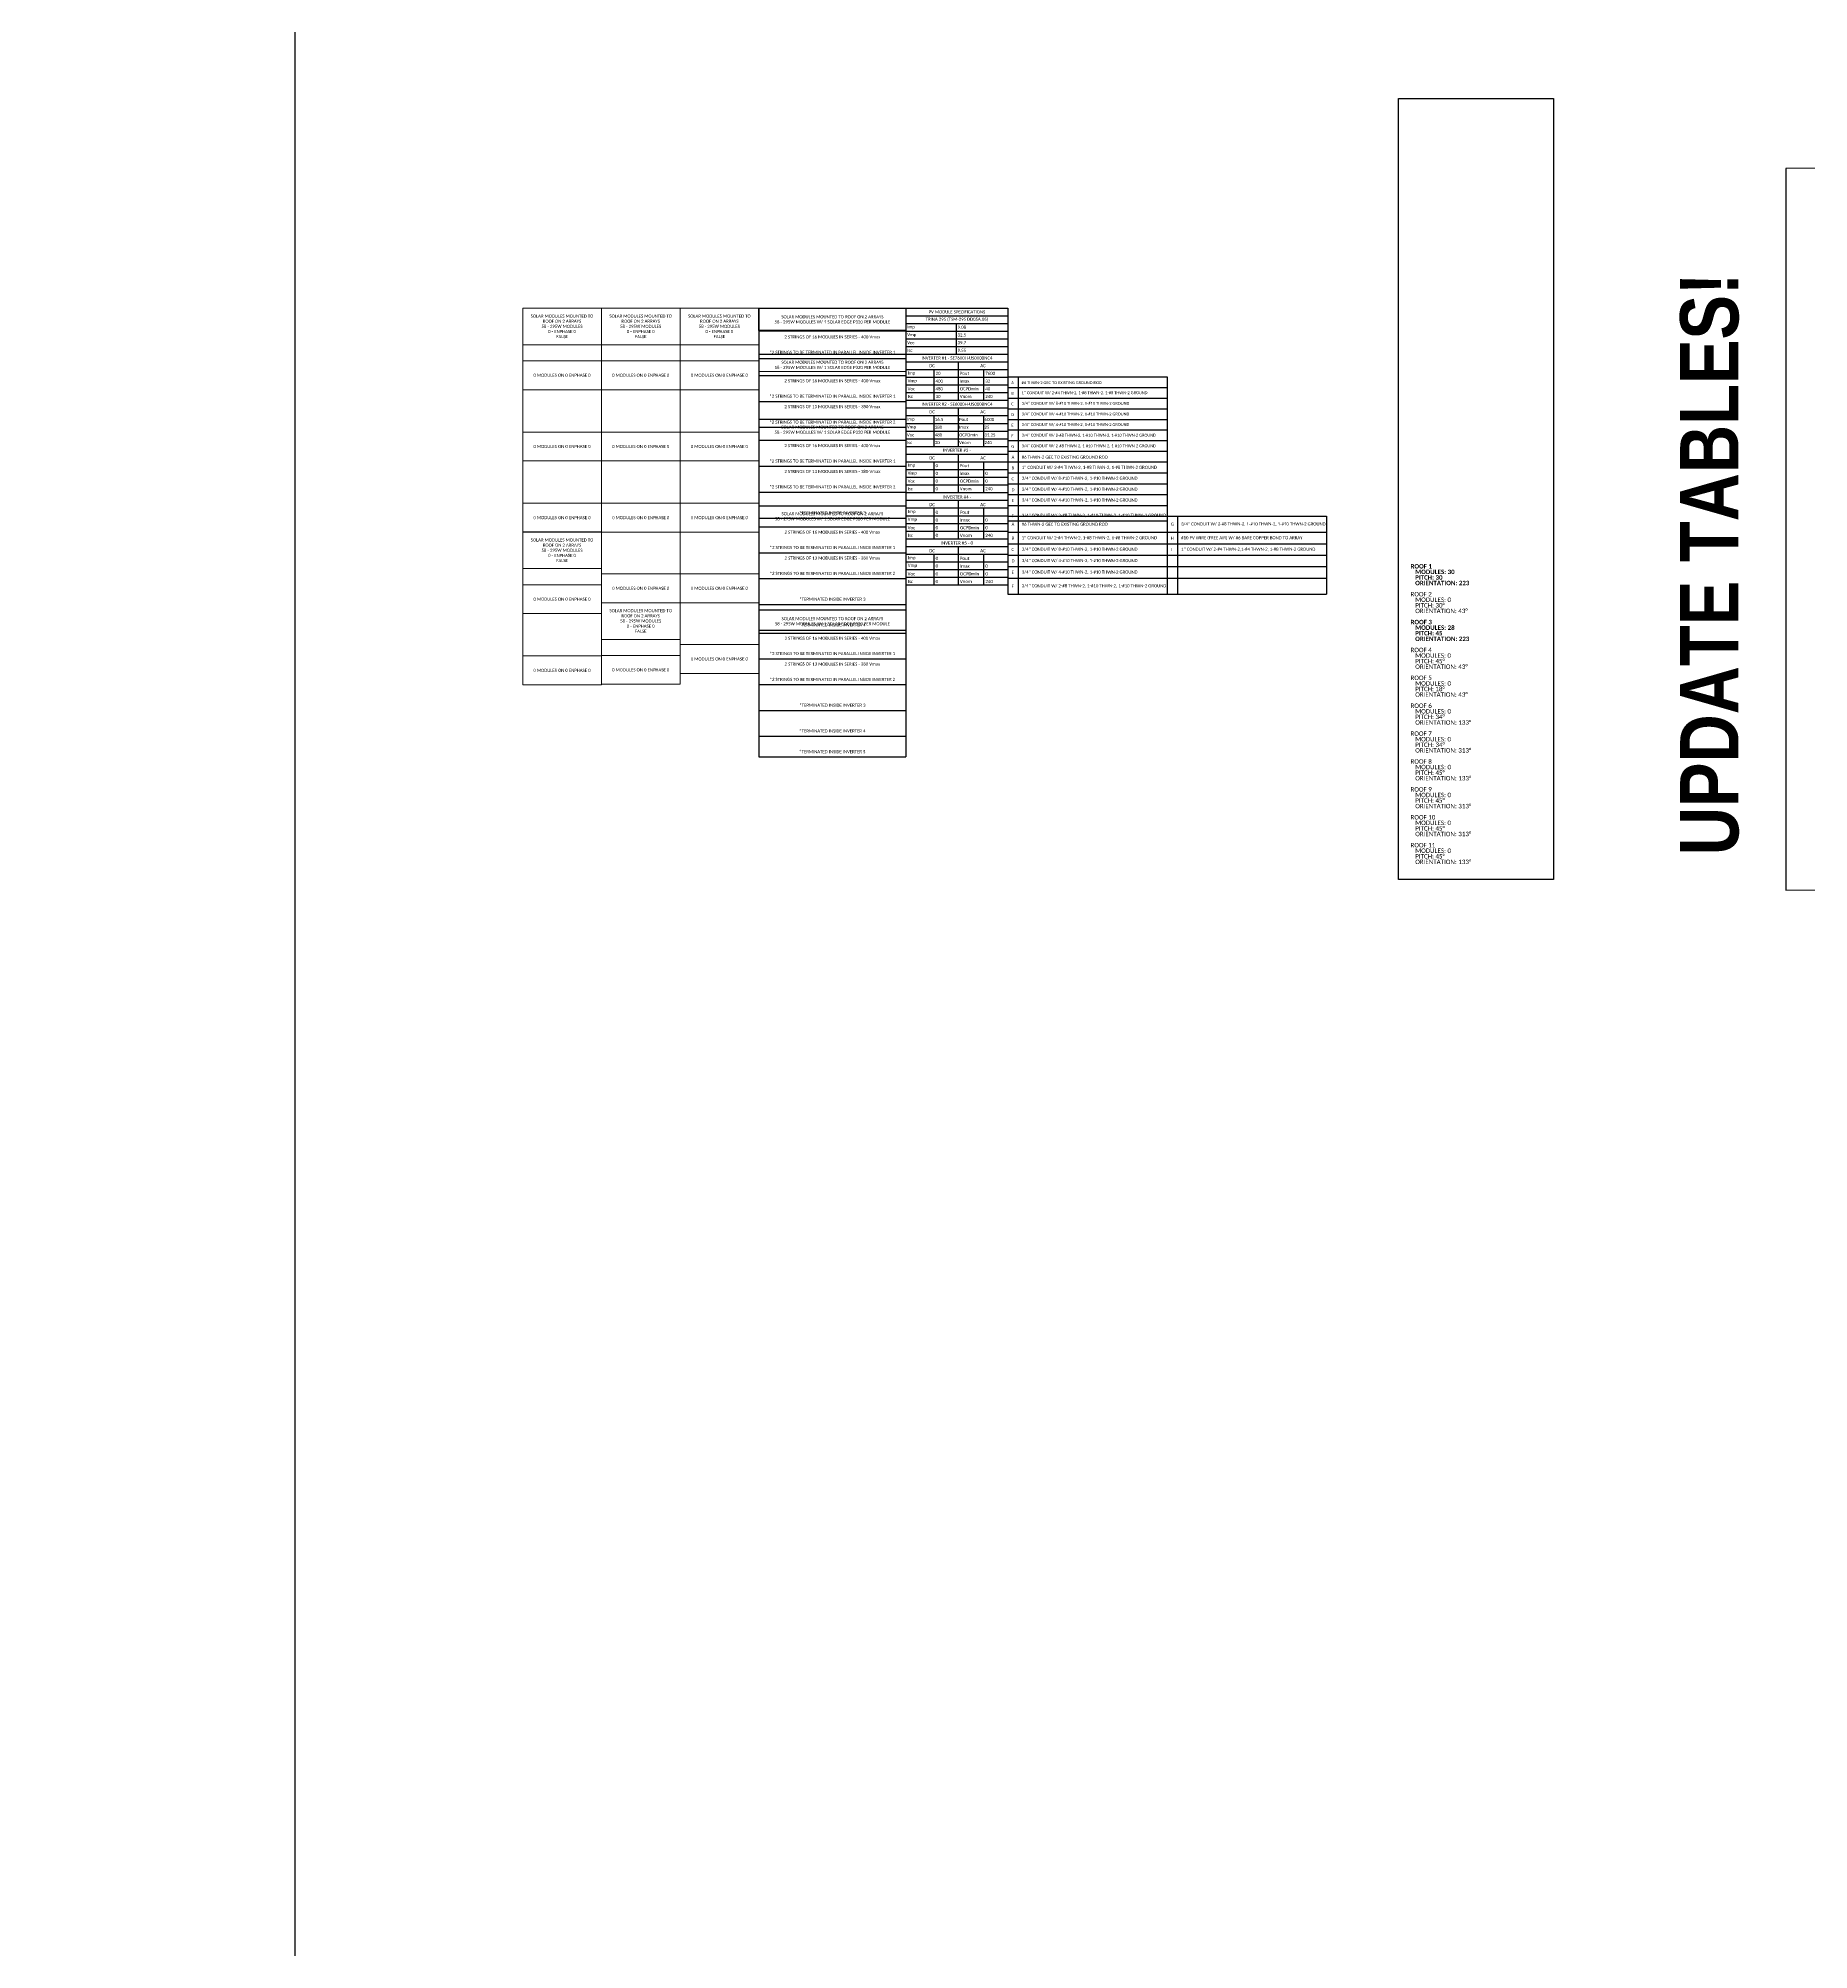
# Model space of a CAD drawing. Header units: feet. Extents: x -13431 to 10247, y 10829 to 29871.
# Drawn here: x 1941 to 3925, y 15590 to 17733 of the extents above; entities that cross this region are included whole.
import ezdxf

# ---------------------------------------------------------------- set-up
doc = ezdxf.new("R2010")
doc.units = ezdxf.units.FT
doc.header["$MEASUREMENT"] = 0
doc.layers.add('LOCKED (NO PRINT)', color=7, linetype='Continuous', plot=False)
doc.layers.add('Z - TITLEBLOCK TXT', color=7, linetype='Continuous')
doc.styles.add('ONE LINE TXT', font='techb___.ttf')
doc.styles.get("Standard").update_dxf_attribs({"font": 'CALIBRI.TTF'})

# ---------------------------------------------------------------- blocks, each defined once
blk = doc.blocks.new('*T76')
at = {"layer": 'Z - TITLEBLOCK TXT', "color": 0, "lineweight": -2, "transparency": 16777216}
for p, q in [((0, 0), (114.2, 0)), ((0, 0), (0, -51.7)), ((114.2, 0), (114.2, -51.7)), ((0, -8.6), (114.2, -8.6)), ((0, -17.2), (114.2, -17.2)), ((31.2, -17.2), (31.2, -51.7)), ((58.4, -8.6), (58.4, -51.7)), ((87, -17.2), (87, -51.7)), ((0, -25.9), (114.2, -25.9)), ((0, -34.5), (114.2, -34.5)), ((0, -43.1), (114.2, -43.1)), ((0, -51.7), (114.2, -51.7))]:
    blk.add_line(p, q, dxfattribs=at)
at = {"layer": 'Z - TITLEBLOCK TXT', "color": 0, "linetype": 'Continuous', "transparency": 16777216, "char_height": 3.454}
for s, insert, width, attachment_point in [('{\\fCalibri|b0|i0|c0;Imp', (1.9, -21.5), 27.368, 4), ('{\\fCalibri|b0|i0|c0;INVERTER #1 - SE7600H-US000BNC4', (57.1, -4.3), 110.329, 5), ('{\\fCalibri|b0|i0|c0;DC', (29.2, -12.9), 54.576, 5), ('{\\fCalibri|b0|i0|c0;20', (33.2, -21.5), 23.351, 4), ('{\\fCalibri|b0|i0|c0;Pout', (60.4, -21.5), 24.69, 4), ('{\\fCalibri|b0|i0|c0;AC', (86.3, -12.9), 51.898, 5), ('{\\fCalibri|b0|i0|c0;7600', (88.9, -21.5), 23.351, 4), ('{\\fCalibri|b0|i0|c0;Vmp', (1.9, -30.2), 27.368, 4), ('{\\fCalibri|b0|i0|c0;Voc', (1.9, -38.8), 27.368, 4), ('{\\fCalibri|b0|i0|c0;400', (33.2, -30.2), 23.351, 4), ('{\\fCalibri|b0|i0|c0;480', (33.2, -38.8), 23.351, 4), ('{\\fCalibri|b0|i0|c0;OCPDmin', (60.4, -38.8), 24.69, 4), ('{\\fCalibri|b0|i0|c0;Imax', (60.4, -30.2), 24.69, 4), ('{\\fCalibri|b0|i0|c0;40', (88.9, -38.8), 23.351, 4), ('{\\fCalibri|b0|i0|c0;32', (88.9, -30.2), 23.351, 4), ('{\\fCalibri|b0|i0|c0;Isc', (1.9, -47.4), 27.368, 4), ('{\\fCalibri|b0|i0|c0;30', (33.2, -47.4), 23.351, 4), ('{\\fCalibri|b0|i0|c0;Vnom', (60.4, -47.4), 24.69, 4), ('{\\fCalibri|b0|i0|c0;240', (88.9, -47.4), 23.351, 4)]:
    blk.add_mtext(s, dxfattribs=dict(at, insert=insert, width=width, attachment_point=attachment_point))
blk = doc.blocks.new('*T77')
at = {"layer": 'Z - TITLEBLOCK TXT', "color": 0, "lineweight": -2, "transparency": 16777216}
for p, q in [((0, 0), (114.2, 0)), ((0, 0), (0, -51.7)), ((114.2, 0), (114.2, -51.7)), ((0, -8.6), (114.2, -8.6)), ((0, -17.2), (114.2, -17.2)), ((31.2, -17.2), (31.2, -51.7)), ((58.4, -8.6), (58.4, -51.7)), ((87, -17.2), (87, -51.7)), ((0, -25.9), (114.2, -25.9)), ((0, -34.5), (114.2, -34.5)), ((0, -43.1), (114.2, -43.1)), ((0, -51.7), (114.2, -51.7))]:
    blk.add_line(p, q, dxfattribs=at)
at = {"layer": 'Z - TITLEBLOCK TXT', "color": 0, "linetype": 'Continuous', "transparency": 16777216, "char_height": 3.454}
for s, insert, width, attachment_point in [('{\\fCalibri|b0|i0|c0;Imp', (1.1, -21.5), 29.094, 4), ('{\\fCalibri|b0|i0|c0;INVERTER #2 - SE6000H-US000BNC4', (57.1, -4.3), 112.055, 5), ('{\\fCalibri|b0|i0|c0;DC', (29.2, -12.9), 56.301, 5), ('{\\fCalibri|b0|i0|c0;16.5', (32.3, -21.5), 25.077, 4), ('{\\fCalibri|b0|i0|c0;Pout', (59.5, -21.5), 26.416, 4), ('{\\fCalibri|b0|i0|c0;AC', (86.3, -12.9), 53.623, 5), ('{\\fCalibri|b0|i0|c0;6000', (88, -21.5), 25.077, 4), ('{\\fCalibri|b0|i0|c0;Vmp', (1.1, -30.2), 29.094, 4), ('{\\fCalibri|b0|i0|c0;Voc', (1.1, -38.8), 29.094, 4), ('{\\fCalibri|b0|i0|c0;480', (32.3, -38.8), 25.077, 4), ('{\\fCalibri|b0|i0|c0;380', (32.3, -30.2), 25.077, 4), ('{\\fCalibri|b0|i0|c0;OCPDmin', (59.5, -38.8), 26.416, 4), ('{\\fCalibri|b0|i0|c0;Imax', (59.5, -30.2), 26.416, 4), ('{\\fCalibri|b0|i0|c0;25', (88, -30.2), 25.077, 4), ('{\\fCalibri|b0|i0|c0;31.25', (88, -38.8), 25.077, 4), ('{\\fCalibri|b0|i0|c0;Isc', (1.1, -47.4), 29.094, 4), ('{\\fCalibri|b0|i0|c0;30', (32.3, -47.4), 25.077, 4), ('{\\fCalibri|b0|i0|c0;Vnom', (59.5, -47.4), 26.416, 4), ('{\\fCalibri|b0|i0|c0;240', (88, -47.4), 25.077, 4)]:
    blk.add_mtext(s, dxfattribs=dict(at, insert=insert, width=width, attachment_point=attachment_point))
blk = doc.blocks.new('*T78')
at = {"layer": 'Z - TITLEBLOCK TXT', "color": 0, "lineweight": -2, "transparency": 16777216}
for p, q in [((0, 0), (114.2, 0)), ((0, 0), (0, -51.7)), ((114.2, 0), (114.2, -51.7)), ((0, -8.6), (114.2, -8.6)), ((0, -17.2), (114.2, -17.2)), ((31.2, -17.2), (31.2, -51.7)), ((58.4, -8.6), (58.4, -51.7)), ((87, -17.2), (87, -51.7)), ((0, -25.9), (114.2, -25.9)), ((0, -34.5), (114.2, -34.5)), ((0, -43.1), (114.2, -43.1)), ((0, -51.7), (114.2, -51.7))]:
    blk.add_line(p, q, dxfattribs=at)
at = {"layer": 'Z - TITLEBLOCK TXT', "color": 0, "linetype": 'Continuous', "transparency": 16777216, "char_height": 3.454}
for s, insert, width, attachment_point in [('{\\fCalibri|b0|i0|c0;Imp', (1.9, -21.5), 27.368, 4), ('{\\fCalibri|b0|i0|c0;DC', (29.2, -12.9), 54.576, 5), ('{\\fCalibri|b0|i0|c0;0', (33.2, -21.5), 23.351, 4), ('{\\fCalibri|b0|i0|c0;INVERTER #3 - ', (57.1, -4.3), 110.329, 5), ('{\\fCalibri|b0|i0|c0;Pout', (60.4, -21.5), 24.69, 4), ('{\\fCalibri|b0|i0|c0;AC', (86.3, -12.9), 51.898, 5), ('{\\fCalibri|b0|i0|c0;Vmp', (1.9, -30.2), 27.368, 4), ('{\\fCalibri|b0|i0|c0;Voc', (1.9, -38.8), 27.368, 4), ('{\\fCalibri|b0|i0|c0;0', (33.2, -30.2), 23.351, 4), ('{\\fCalibri|b0|i0|c0;0', (33.2, -38.8), 23.351, 4), ('{\\fCalibri|b0|i0|c0;OCPDmin', (60.4, -38.8), 24.69, 4), ('{\\fCalibri|b0|i0|c0;Imax', (60.4, -30.2), 24.69, 4), ('{\\fCalibri|b0|i0|c0;', (88.9, -21.5), 23.351, 4), ('{\\fCalibri|b0|i0|c0;0', (88.9, -30.2), 23.351, 4), ('{\\fCalibri|b0|i0|c0;0', (88.9, -38.8), 23.351, 4), ('{\\fCalibri|b0|i0|c0;Isc', (1.9, -47.4), 27.368, 4), ('{\\fCalibri|b0|i0|c0;0', (33.2, -47.4), 23.351, 4), ('{\\fCalibri|b0|i0|c0;Vnom', (60.4, -47.4), 24.69, 4), ('{\\fCalibri|b0|i0|c0;240', (88.9, -47.4), 23.351, 4)]:
    blk.add_mtext(s, dxfattribs=dict(at, insert=insert, width=width, attachment_point=attachment_point))
blk = doc.blocks.new('*T79')
at = {"layer": 'Z - TITLEBLOCK TXT', "color": 0, "lineweight": -2, "transparency": 16777216}
for p, q in [((0, 0), (114.2, 0)), ((0, 0), (0, -51.7)), ((114.2, 0), (114.2, -51.7)), ((0, -8.6), (114.2, -8.6)), ((0, -17.2), (114.2, -17.2)), ((56.4, -17.2), (56.4, -51.7)), ((0, -25.8), (114.2, -25.8)), ((0, -34.5), (114.2, -34.5)), ((0, -43.1), (114.2, -43.1)), ((0, -51.7), (114.2, -51.7))]:
    blk.add_line(p, q, dxfattribs=at)
at = {"layer": 'Z - TITLEBLOCK TXT', "color": 0, "linetype": 'Continuous', "transparency": 16777216, "char_height": 3.454}
for s, insert, width, attachment_point in [('{\\fCalibri|b0|i0|c0;Imp', (1.4, -21.5), 53.655, 4), ('{\\fCalibri|b0|i0|c0;TRINA 295 (TSM-295 DD05A.05)', (57.1, -12.9), 111.433, 5), ('{\\fCalibri|b0|i0|c0;PV MODULE SPECIFICATIONS', (57.1, -4.3), 111.433, 5), ('{\\fCalibri|b0|i0|c0;9.08', (57.8, -21.5), 55.025, 4), ('{\\fCalibri|b0|i0|c0;Vmp', (1.4, -30.2), 53.655, 4), ('{\\fCalibri|b0|i0|c0;Voc', (1.4, -38.8), 53.655, 4), ('{\\fCalibri|b0|i0|c0;32.5', (57.8, -30.2), 55.025, 4), ('{\\fCalibri|b0|i0|c0;39.7', (57.8, -38.8), 55.025, 4), ('{\\fCalibri|b0|i0|c0;Isc', (1.4, -47.4), 53.655, 4), ('{\\fCalibri|b0|i0|c0;9.55', (57.8, -47.4), 55.025, 4)]:
    blk.add_mtext(s, dxfattribs=dict(at, insert=insert, width=width, attachment_point=attachment_point))
blk = doc.blocks.new('*T80')
at = {"linetype": 'ByBlock', "lineweight": -2, "transparency": 16777216}
for p, q in [((0, 0), (178.5, 0)), ((0, 0), (0, -78.1)), ((11.6, 0), (11.6, -78.1)), ((178.5, 0), (178.5, -78.1)), ((0, -12.1), (178.5, -12.1)), ((0, -24.3), (178.5, -24.3)), ((0, -36.5), (178.5, -36.5)), ((0, -48.6), (178.5, -48.6)), ((0, -60.8), (178.5, -60.8)), ((0, -78.1), (178.5, -78.1))]:
    blk.add_line(p, q, dxfattribs=at)
at = {"color": 0, "linetype": 'Continuous', "transparency": 16777216, "char_height": 3.454, "attachment_point": 7}
for s, insert, width in [('{\\fCalibri|b0|i0|c0;A', (4.1, -8.4), 3.454), ('{\\fCalibri|b0|i0|c0;B', (4.1, -20.5), 3.454), ('{\\fCalibri|b0|i0|c0;#6 THWN-2 GEC TO EXISTING GROUND ROD', (15.6, -8.4), 158.81), ("{\\fCalibri|b0|i0|c0;1'' CONDUIT W/ 2-#4 THWN-2, 1-#8 THWN-2, 1-#8 THWN-2 GROUND", (15.6, -20.5), 158.81), ('{\\fCalibri|b0|i0|c0;C', (4.1, -32.7), 3.454), ('{\\fCalibri|b0|i0|c0;D', (4.1, -44.9), 3.454), ("{\\fCalibri|b0|i0|c0;3/4'' CONDUIT W/ 8-#10 THWN-2, 1-#10 THWN-2 GROUND", (15.6, -32.7), 158.81), ("{\\fCalibri|b0|i0|c0;3/4'' CONDUIT W/ 4-#10 THWN-2, 1-#10 THWN-2 GROUND", (15.6, -44.9), 158.81), ('{\\fCalibri|b0|i0|c0;E', (4.1, -57.1), 3.454), ("{\\fCalibri|b0|i0|c0;3/4'' CONDUIT W/ 4-#10 THWN-2, 1-#10 THWN-2 GROUND", (15.6, -57.1), 158.81), ('{\\fCalibri|b0|i0|c0;F', (4.1, -74.3), 3.454), ("{\\fCalibri|b0|i0|c0;3/4'' CONDUIT W/ 2-#8 THWN-2, 1-#10 THWN-2, 1-#10 THWN-2 GROUND", (15.6, -74.3), 158.81)]:
    blk.add_mtext(s, dxfattribs=dict(at, insert=insert, width=width))
blk = doc.blocks.new('*T81')
at = {"linetype": 'ByBlock', "lineweight": -2, "transparency": 16777216}
for p, q in [((0, 0), (357, 0)), ((0, 0), (0, -87.1)), ((11.6, 0), (11.6, -87.1)), ((178.5, 0), (178.5, -87.1)), ((190.1, 0), (190.1, -87.1)), ((357, 0), (357, -87.1)), ((0, -17.9), (357, -17.9)), ((0, -30.8), (357, -30.8)), ((0, -43.6), (357, -43.6)), ((0, -56.4), (357, -56.4)), ((0, -69.2), (357, -69.2)), ((0, -87.1), (357, -87.1))]:
    blk.add_line(p, q, dxfattribs=at)
at = {"color": 0, "linetype": 'Continuous', "transparency": 16777216, "char_height": 3.454, "attachment_point": 4}
for s, insert, width in [('{\\fCalibri|b0|i0|c0;A', (4.1, -8.9), 3.454), ('{\\fCalibri|b0|i0|c0;#6 THWN-2 GEC TO EXISTING GROUND ROD', (15.6, -8.9), 158.803), ('{\\fCalibri|b0|i0|c0;G', (182.6, -8.9), 3.454), ("{\\fCalibri|b0|i0|c0;3/4'' CONDUIT W/ 2-#8 THWN-2, 1-#10 THWN-2, 1-#10 THWN-2 GROUND", (194.2, -8.9), 158.81), ('{\\fCalibri|b0|i0|c0;C', (4.1, -37.2), 3.454), ('{\\fCalibri|b0|i0|c0;B', (4.1, -24.4), 3.454), ("{\\fCalibri|b0|i0|c0;3/4'' CONDUIT W/ 8-#10 THWN-2, 1-#10 THWN-2 GROUND", (15.6, -37.2), 158.803), ("{\\fCalibri|b0|i0|c0;1'' CONDUIT W/ 2-#4 THWN-2, 1-#8 THWN-2, 1-#8 THWN-2 GROUND", (15.6, -24.4), 158.803), ('{\\fCalibri|b0|i0|c0;H', (182.6, -24.4), 3.454), ('{\\fCalibri|b0|i0|c0;I', (182.6, -37.2), 3.454), ('{\\fCalibri|b0|i0|c0;#10 PV WIRE (FREE AIR) W/ #6 BARE COPPER BOND TO ARRAY', (194.2, -24.4), 158.81), ("{\\fCalibri|b0|i0|c0;1'' CONDUIT W/ 2-#4 THWN-2,1-#4 THWN-2, 1-#8 THWN-2 GROUND", (194.2, -37.2), 158.81), ('{\\fCalibri|b0|i0|c0;D', (4.1, -50), 3.454), ('{\\fCalibri|b0|i0|c0;E', (4.1, -62.8), 3.454), ("{\\fCalibri|b0|i0|c0;3/4'' CONDUIT W/ 4-#10 THWN-2, 1-#10 THWN-2 GROUND", (15.6, -50), 158.803), ("{\\fCalibri|b0|i0|c0;3/4'' CONDUIT W/ 4-#10 THWN-2, 1-#10 THWN-2 GROUND", (15.6, -62.8), 158.803), ('{\\fCalibri|b0|i0|c0;', (182.6, -50), 3.454), ('{\\fCalibri|b0|i0|c0;', (182.6, -62.8), 3.454), ('{\\fCalibri|b0|i0|c0;', (194.2, -50), 158.81), ('{\\fCalibri|b0|i0|c0;', (194.2, -62.8), 158.81), ('{\\fCalibri|b0|i0|c0;F', (4.1, -78.2), 3.454), ("{\\fCalibri|b0|i0|c0;3/4'' CONDUIT W/ 2-#8 THWN-2, 1-#10 THWN-2, 1-#10 THWN-2 GROUND", (15.6, -78.2), 158.803), ('{\\fCalibri|b0|i0|c0;', (182.6, -78.2), 3.454), ('{\\fCalibri|b0|i0|c0;', (194.2, -78.2), 158.81)]:
    blk.add_mtext(s, dxfattribs=dict(at, insert=insert, width=width))
blk = doc.blocks.new('*T82')
at = {"linetype": 'ByBlock', "lineweight": -2, "transparency": 16777216}
for p, q in [((0, 0), (178.5, 0)), ((0, 0), (0, -83.3)), ((11.6, 0), (11.6, -83.3)), ((178.5, 0), (178.5, -83.3)), ((0, -11.8), (178.5, -11.8)), ((0, -23.7), (178.5, -23.7)), ((0, -35.7), (178.5, -35.7)), ((0, -47.6), (178.5, -47.6)), ((0, -59.5), (178.5, -59.5)), ((0, -71.4), (178.5, -71.4)), ((0, -83.3), (178.5, -83.3))]:
    blk.add_line(p, q, dxfattribs=at)
at = {"color": 0, "linetype": 'Continuous', "transparency": 16777216, "char_height": 3.212, "attachment_point": 7}
for s, insert, width in [('{\\fCalibri|b0|i0|c0;A', (3.8, -8.1), 4.025), ('{\\fCalibri|b0|i0|c0;B', (3.8, -20), 4.025), ('{\\fCalibri|b0|i0|c0;#6 THWN-2 GEC TO EXISTING GROUND ROD', (15.4, -8.1), 159.38), ("{\\fCalibri|b0|i0|c0;1'' CONDUIT W/ 2-#4 THWN-2, 1-#8 THWN-2, 1-#8 THWN-2 GROUND", (15.4, -20), 159.38), ('{\\fCalibri|b0|i0|c0;C', (3.8, -31.9), 4.025), ('{\\fCalibri|b0|i0|c0;D', (3.8, -43.8), 4.025), ("{\\fCalibri|b0|i0|c0;3/4'' CONDUIT W/ 8-#10 THWN-2, 1-#10 THWN-2 GROUND", (15.4, -31.9), 159.38), ("{\\fCalibri|b0|i0|c0;3/4'' CONDUIT W/ 4-#10 THWN-2, 1-#10 THWN-2 GROUND", (15.4, -43.8), 159.38), ('{\\fCalibri|b0|i0|c0;E', (3.8, -55.7), 4.025), ("{\\fCalibri|b0|i0|c0;3/4'' CONDUIT W/ 4-#10 THWN-2, 1-#10 THWN-2 GROUND", (15.4, -55.7), 159.38), ("{\\fCalibri|b0|i0|c0;3/4'' CONDUIT W/ 2-#8 THWN-2, 1-#10 THWN-2, 1-#10 THWN-2 GROUND", (15.4, -67.6), 159.38), ('{\\fCalibri|b0|i0|c0;G', (3.8, -79.5), 4.025), ('{\\fCalibri|b0|i0|c0;F', (3.8, -67.6), 4.025), ("{\\fCalibri|b0|i0|c0;3/4'' CONDUIT W/ 2-#8 THWN-2, 1-#10 THWN-2, 1-#10 THWN-2 GROUND", (15.4, -79.5), 159.38)]:
    blk.add_mtext(s, dxfattribs=dict(at, insert=insert, width=width))
blk = doc.blocks.new('*T83')
at = {"color": 9, "linetype": 'ByBlock', "lineweight": 30, "true_color": 0xa7bfde, "transparency": 16777216}
blk.add_line((0, 0), (114.2, 0), dxfattribs=at)
at = {"color": 0, "linetype": 'ByBlock', "lineweight": -2, "transparency": 16777216}
for p, q in [((0, 0), (0, -51.7)), ((114.2, 0), (114.2, -51.7)), ((0, -8.6), (114.2, -8.6)), ((0, -17.2), (114.2, -17.2)), ((31.2, -17.2), (31.2, -51.7)), ((58.4, -8.6), (58.4, -51.7)), ((87, -17.2), (87, -51.7)), ((0, -25.9), (114.2, -25.9)), ((0, -34.5), (114.2, -34.5)), ((0, -43.1), (114.2, -43.1)), ((0, -51.7), (114.2, -51.7))]:
    blk.add_line(p, q, dxfattribs=at)
at = {"color": 0, "transparency": 16777216, "char_height": 3.571}
for s, insert, width, attachment_point in [('{\\fCalibri|b0|i0|c0;Imp', (1.9, -23.9), 27.368, 7), ('{\\fCalibri|b0|i0|c0;DC', (29.2, -15.3), 54.576, 8), ('{\\fCalibri|b0|i0|c0;0', (33.2, -23.9), 23.351, 7), ('{\\fCalibri|b0|i0|c0;INVERTER #4 - ', (57.1, -6.7), 110.329, 8), ('{\\fCalibri|b0|i0|c0;Pout', (60.4, -23.9), 24.69, 7), ('{\\fCalibri|b0|i0|c0;AC', (86.3, -15.3), 51.898, 8), ('{\\fCalibri|b0|i0|c0;Vmp', (1.9, -32.5), 27.368, 7), ('{\\fCalibri|b0|i0|c0;Voc', (1.9, -41.2), 27.368, 7), ('{\\fCalibri|b0|i0|c0;0', (33.2, -32.5), 23.351, 7), ('{\\fCalibri|b0|i0|c0;0', (33.2, -41.2), 23.351, 7), ('{\\fCalibri|b0|i0|c0;OCPDmin', (60.4, -41.2), 24.69, 7), ('{\\fCalibri|b0|i0|c0;Imax', (60.4, -32.5), 24.69, 7), ('{\\fCalibri|b0|i0|c0;', (88.9, -23.9), 23.351, 7), ('{\\fCalibri|b0|i0|c0;0', (88.9, -32.5), 23.351, 7), ('{\\fCalibri|b0|i0|c0;0', (88.9, -41.2), 23.351, 7), ('{\\fCalibri|b0|i0|c0;Isc', (1.9, -49.8), 27.368, 7), ('{\\fCalibri|b0|i0|c0;0', (33.2, -49.8), 23.351, 7), ('{\\fCalibri|b0|i0|c0;Vnom', (60.4, -49.8), 24.69, 7), ('{\\fCalibri|b0|i0|c0;240', (88.9, -49.8), 23.351, 7)]:
    blk.add_mtext(s, dxfattribs=dict(at, insert=insert, width=width, attachment_point=attachment_point))
blk = doc.blocks.new('*T84')
at = {"color": 9, "linetype": 'ByBlock', "lineweight": 30, "true_color": 0xa7bfde, "transparency": 16777216}
blk.add_line((0, 0), (114.2, 0), dxfattribs=at)
at = {"color": 0, "linetype": 'ByBlock', "lineweight": -2, "transparency": 16777216}
for p, q in [((0, 0), (0, -51.7)), ((114.2, 0), (114.2, -51.7)), ((0, -8.6), (114.2, -8.6)), ((0, -17.2), (114.2, -17.2)), ((31.2, -17.2), (31.2, -51.7)), ((58.4, -8.6), (58.4, -51.7)), ((87, -17.2), (87, -51.7)), ((0, -25.9), (114.2, -25.9)), ((0, -34.5), (114.2, -34.5)), ((0, -43.1), (114.2, -43.1)), ((0, -51.7), (114.2, -51.7))]:
    blk.add_line(p, q, dxfattribs=at)
at = {"color": 0, "transparency": 16777216, "char_height": 3.571}
for s, insert, width, attachment_point in [('{\\fCalibri|b0|i0|c0;Imp', (1.9, -23.9), 27.368, 7), ('{\\fCalibri|b0|i0|c0;DC', (29.2, -15.3), 54.576, 8), ('{\\fCalibri|b0|i0|c0;0', (33.2, -23.9), 23.351, 7), ('{\\fCalibri|b0|i0|c0;INVERTER #5 - 0', (57.1, -6.7), 110.329, 8), ('{\\fCalibri|b0|i0|c0;Pout', (60.4, -23.9), 24.69, 7), ('{\\fCalibri|b0|i0|c0;AC', (86.3, -15.3), 51.898, 8), ('{\\fCalibri|b0|i0|c0;Vmp', (1.9, -32.5), 27.368, 7), ('{\\fCalibri|b0|i0|c0;Voc', (1.9, -41.2), 27.368, 7), ('{\\fCalibri|b0|i0|c0;0', (33.2, -32.5), 23.351, 7), ('{\\fCalibri|b0|i0|c0;0', (33.2, -41.2), 23.351, 7), ('{\\fCalibri|b0|i0|c0;OCPDmin', (60.4, -41.2), 24.69, 7), ('{\\fCalibri|b0|i0|c0;Imax', (60.4, -32.5), 24.69, 7), ('{\\fCalibri|b0|i0|c0;', (88.9, -23.9), 23.351, 7), ('{\\fCalibri|b0|i0|c0;0', (88.9, -32.5), 23.351, 7), ('{\\fCalibri|b0|i0|c0;0', (88.9, -41.2), 23.351, 7), ('{\\fCalibri|b0|i0|c0;Isc', (1.9, -49.8), 27.368, 7), ('{\\fCalibri|b0|i0|c0;0', (33.2, -49.8), 23.351, 7), ('{\\fCalibri|b0|i0|c0;Vnom', (60.4, -49.8), 24.69, 7), ('{\\fCalibri|b0|i0|c0;240', (88.9, -49.8), 23.351, 7)]:
    blk.add_mtext(s, dxfattribs=dict(at, insert=insert, width=width, attachment_point=attachment_point))
blk = doc.blocks.new('*T85')
at = {"color": 9, "linetype": 'ByBlock', "lineweight": 30, "true_color": 0xa7bfde, "transparency": 16777216}
blk.add_line((0, 0), (165.1, 0), dxfattribs=at)
at = {"color": 0, "linetype": 'ByBlock', "lineweight": -2, "transparency": 16777216}
for p, q in [((0, 0), (0, -165)), ((165.1, 0), (165.1, -165)), ((0, -26.1), (165.1, -26.1)), ((0, -55), (165.1, -55)), ((0, -84), (165.1, -84)), ((0, -112.9), (165.1, -112.9)), ((0, -141.8), (165.1, -141.8)), ((0, -165), (165.1, -165))]:
    blk.add_line(p, q, dxfattribs=at)
at = {"color": 0, "transparency": 16777216, "width": 156.91, "attachment_point": 5}
for s, insert, char_height in [('{\\fCalibri|b0|i0|c0;SOLAR MODULES MOUNTED TO ROOF ON 2 ARRAYS^J58 - 295W MODULES W/ 1 SOLAR EDGE P320 PER MODULE', (82.6, -13), 3.4375), ('{\\fCalibri|b0|i0|c0;2 STRINGS OF 16 MODULES IN SERIES - 400 Vmax^J^J^J*2 STRINGS TO BE TERMINATED IN PARALLEL INSIDE INVERTER 1', (82.6, -40.6), 3.4375), ('{\\fCalibri|b0|i0|c0;2 STRINGS OF 13 MODULES IN SERIES - 380 Vmax^J^J^J*2 STRINGS TO BE TERMINATED IN PARALLEL INSIDE INVERTER 2', (82.6, -69.5), 3.4375), ('{\\fCalibri|b0|i0|c0;^J^J^J*TERMINATED INSIDE INVERTER 3', (82.6, -98.4), 3.438), ('{\\fCalibri|b0|i0|c0;^J^J^J*TERMINATED INSIDE INVERTER 4', (82.6, -127.3), 3.438), ('{\\fCalibri|b0|i0|c0;^J^J*TERMINATED INSIDE INVERTER 5', (82.6, -153.4), 3.438)]:
    blk.add_mtext(s, dxfattribs=dict(at, insert=insert, char_height=char_height))
blk = doc.blocks.new('*T86')
at = {"color": 9, "linetype": 'ByBlock', "lineweight": 30, "true_color": 0xa7bfde, "transparency": 16777216}
blk.add_line((0, 0), (165.1, 0), dxfattribs=at)
at = {"color": 0, "linetype": 'ByBlock', "lineweight": -2, "transparency": 16777216}
for p, q in [((0, 0), (0, -139.4)), ((165.1, 0), (165.1, -139.4)), ((0, -23.7), (165.1, -23.7)), ((0, -52.6), (165.1, -52.6)), ((0, -81.6), (165.1, -81.6)), ((0, -110.5), (165.1, -110.5)), ((0, -139.4), (165.1, -139.4))]:
    blk.add_line(p, q, dxfattribs=at)
at = {"color": 0, "transparency": 16777216, "width": 156.91, "attachment_point": 5}
for s, insert, char_height in [('{\\fCalibri|b0|i0|c0;SOLAR MODULES MOUNTED TO ROOF ON 2 ARRAYS^J58 - 295W MODULES W/ 1 SOLAR EDGE P320 PER MODULE', (82.6, -11.8), 3.4375), ('{\\fCalibri|b0|i0|c0;2 STRINGS OF 16 MODULES IN SERIES - 400 Vmax^J^J^J*2 STRINGS TO BE TERMINATED IN PARALLEL INSIDE INVERTER 1', (82.6, -38.1), 3.4375), ('{\\fCalibri|b0|i0|c0;2 STRINGS OF 13 MODULES IN SERIES - 380 Vmax^J^J^J*2 STRINGS TO BE TERMINATED IN PARALLEL INSIDE INVERTER 2', (82.6, -67.1), 3.4375), ('{\\fCalibri|b0|i0|c0;^J^J^J*TERMINATED INSIDE INVERTER 3', (82.6, -96), 3.438), ('{\\fCalibri|b0|i0|c0;^J^J^J*TERMINATED INSIDE INVERTER 4', (82.6, -124.9), 3.438)]:
    blk.add_mtext(s, dxfattribs=dict(at, insert=insert, char_height=char_height))
blk = doc.blocks.new('*T87')
at = {"layer": 'Z - TITLEBLOCK TXT', "color": 0, "lineweight": -2, "transparency": 16777216}
for p, q in [((0, 0), (165.1, 0)), ((0, 0), (0, -110.8)), ((165.1, 0), (165.1, -110.8)), ((0, -23.7), (165.1, -23.7)), ((0, -52.8), (165.1, -52.8)), ((0, -81.8), (165.1, -81.8)), ((0, -110.8), (165.1, -110.8))]:
    blk.add_line(p, q, dxfattribs=at)
at = {"layer": 'Z - TITLEBLOCK TXT', "color": 0, "linetype": 'Continuous', "transparency": 16777216, "width": 156.91, "attachment_point": 5}
for s, insert, char_height in [('{\\fCalibri|b0|i0|c0;SOLAR MODULES MOUNTED TO ROOF ON 2 ARRAYS^J58 - 295W MODULES W/ 1 SOLAR EDGE P320 PER MODULE', (82.6, -11.9), 3.4544), ('{\\fCalibri|b0|i0|c0;2 STRINGS OF 16 MODULES IN SERIES - 400 Vmax^J^J^J*2 STRINGS TO BE TERMINATED IN PARALLEL INSIDE INVERTER 1', (82.6, -38.3), 3.4544), ('{\\fCalibri|b0|i0|c0;2 STRINGS OF 13 MODULES IN SERIES - 380 Vmax^J^J^J*2 STRINGS TO BE TERMINATED IN PARALLEL INSIDE INVERTER 2', (82.6, -67.3), 3.4544), ('{\\fCalibri|b0|i0|c0;^J^J^J*TERMINATED INSIDE INVERTER 3', (82.6, -96.3), 3.454)]:
    blk.add_mtext(s, dxfattribs=dict(at, insert=insert, char_height=char_height))
blk = doc.blocks.new('*T88')
at = {"layer": 'Z - TITLEBLOCK TXT', "color": 0, "lineweight": -2, "transparency": 16777216}
for p, q in [((0, 0), (165.1, 0)), ((0, 0), (0, -81.8)), ((165.1, 0), (165.1, -81.8)), ((0, -23.7), (165.1, -23.7)), ((0, -52.8), (165.1, -52.8)), ((0, -81.8), (165.1, -81.8))]:
    blk.add_line(p, q, dxfattribs=at)
at = {"layer": 'Z - TITLEBLOCK TXT', "color": 0, "linetype": 'Continuous', "transparency": 16777216, "char_height": 3.4544, "width": 156.91, "attachment_point": 5}
for s, insert in [('{\\fCalibri|b0|i0|c0;SOLAR MODULES MOUNTED TO ROOF ON 2 ARRAYS^J58 - 295W MODULES W/ 1 SOLAR EDGE P320 PER MODULE', (82.6, -11.9)), ('{\\fCalibri|b0|i0|c0;2 STRINGS OF 16 MODULES IN SERIES - 400 Vmax^J^J^J*2 STRINGS TO BE TERMINATED IN PARALLEL INSIDE INVERTER 1', (82.6, -38.3)), ('{\\fCalibri|b0|i0|c0;2 STRINGS OF 13 MODULES IN SERIES - 380 Vmax^J^J^J*2 STRINGS TO BE TERMINATED IN PARALLEL INSIDE INVERTER 2', (82.6, -67.3))]:
    blk.add_mtext(s, dxfattribs=dict(at, insert=insert))
blk = doc.blocks.new('*T89')
at = {"layer": 'Defpoints', "color": 8, "linetype": 'ByBlock', "lineweight": 0, "transparency": 16777216}
for p, q in [((0, -56.4), (0, -71)), ((165.1, -56.4), (165.1, -71)), ((0, -71), (165.1, -71))]:
    blk.add_line(p, q, dxfattribs=at)
at = {"layer": 'Z - TITLEBLOCK TXT', "color": 0, "lineweight": -2, "transparency": 16777216}
for p, q in [((0, 0), (165.1, 0)), ((0, 0), (0, -56.4)), ((165.1, 0), (165.1, -56.4)), ((0, -25.6), (165.1, -25.6)), ((0, -56.4), (165.1, -56.4))]:
    blk.add_line(p, q, dxfattribs=at)
at = {"layer": 'Z - TITLEBLOCK TXT', "color": 0, "linetype": 'Continuous', "transparency": 16777216, "char_height": 3.4544, "width": 155.095, "attachment_point": 5}
for s, insert in [('{\\fCalibri|b0|i0|c0;SOLAR MODULES MOUNTED TO ROOF ON 2 ARRAYS^J58 - 295W MODULES W/ 1 SOLAR EDGE P320 PER MODULE', (82.6, -12.8)), ('{\\fCalibri|b0|i0|c0;2 STRINGS OF 16 MODULES IN SERIES - 400 Vmax^J^J^J*2 STRINGS TO BE TERMINATED IN PARALLEL INSIDE INVERTER 1', (82.6, -41))]:
    blk.add_mtext(s, dxfattribs=dict(at, insert=insert))
blk = doc.blocks.new('*T90')
at = {"layer": 'Defpoints', "color": 8, "linetype": 'ByBlock', "lineweight": 0, "transparency": 16777216}
for p, q in [((0, 0), (88.2, 0)), ((0, 0), (0, -171.2)), ((88.2, 0), (88.2, -171.2)), ((0, -41.1), (88.2, -41.1)), ((0, -59.2), (88.2, -59.2)), ((0, -91.5), (88.2, -91.5)), ((0, -139), (88.2, -139)), ((0, -171.2), (88.2, -171.2))]:
    blk.add_line(p, q, dxfattribs=at)
at = {"color": 0, "linetype": 'Continuous', "transparency": 16777216, "width": 83.574, "attachment_point": 5}
for s, insert, char_height in [('{\\fCalibri|b0|i0|c0;SOLAR MODULES MOUNTED TO ROOF ON 2 ARRAYS^J58 - 295W MODULES^J0 - ENPHASE 0^JFALSE', (44.1, -20.5), 3.4544), ('{\\fCalibri|b0|i0|c0;', (44.1, -50.2), 3.454), ('{\\fCalibri|b0|i0|c0;0 MODULES ON 0 ENPHASE 0', (44.1, -75.3), 3.454), ('{\\fCalibri|b0|i0|c0;', (44.1, -115.2), 3.454), ('{\\fCalibri|b0|i0|c0;0 MODULES ON 0 ENPHASE 0', (44.1, -155.1), 3.454)]:
    blk.add_mtext(s, dxfattribs=dict(at, insert=insert, char_height=char_height))
blk = doc.blocks.new('*T91')
at = {"layer": 'Defpoints', "color": 8, "linetype": 'ByBlock', "lineweight": 0, "transparency": 16777216}
for p, q in [((0, 0), (88.2, 0)), ((0, 0), (0, -330.2)), ((88.2, 0), (88.2, -330.2)), ((0, -41.1), (88.2, -41.1)), ((0, -59.2), (88.2, -59.2)), ((0, -91.5), (88.2, -91.5)), ((0, -139), (88.2, -139)), ((0, -171.2), (88.2, -171.2)), ((0, -218.7), (88.2, -218.7)), ((0, -251), (88.2, -251)), ((0, -298), (88.2, -298)), ((0, -330.2), (88.2, -330.2))]:
    blk.add_line(p, q, dxfattribs=at)
at = {"color": 0, "linetype": 'Continuous', "transparency": 16777216, "width": 83.574, "attachment_point": 5}
for s, insert, char_height in [('{\\fCalibri|b0|i0|c0;SOLAR MODULES MOUNTED TO ROOF ON 2 ARRAYS^J58 - 295W MODULES^J0 - ENPHASE 0^JFALSE', (44.1, -20.5), 3.4544), ('{\\fCalibri|b0|i0|c0;', (44.1, -50.2), 3.454), ('{\\fCalibri|b0|i0|c0;0 MODULES ON 0 ENPHASE 0', (44.1, -75.3), 3.454), ('{\\fCalibri|b0|i0|c0;', (44.1, -115.2), 3.454), ('{\\fCalibri|b0|i0|c0;0 MODULES ON 0 ENPHASE 0', (44.1, -155.1), 3.454), ('{\\fCalibri|b0|i0|c0;', (44.1, -195), 3.454), ('{\\fCalibri|b0|i0|c0;0 MODULES ON 0 ENPHASE 0', (44.1, -234.9), 3.454), ('{\\fCalibri|b0|i0|c0;', (44.1, -274.5), 3.454), ('{\\fCalibri|b0|i0|c0;0 MODULES ON 0 ENPHASE 0', (44.1, -314.1), 3.454)]:
    blk.add_mtext(s, dxfattribs=dict(at, insert=insert, char_height=char_height))
blk = doc.blocks.new('*T92')
at = {"layer": 'Defpoints', "color": 8, "linetype": 'ByBlock', "lineweight": 0, "transparency": 16777216}
for p, q in [((0, 0), (88.2, 0)), ((0, 0), (0, -409.5)), ((88.2, 0), (88.2, -409.5)), ((0, -41.1), (88.2, -41.1)), ((0, -59.2), (88.2, -59.2)), ((0, -91.5), (88.2, -91.5)), ((0, -139), (88.2, -139)), ((0, -171.2), (88.2, -171.2)), ((0, -218.7), (88.2, -218.7)), ((0, -251), (88.2, -251)), ((0, -298), (88.2, -298)), ((0, -330.2), (88.2, -330.2)), ((0, -377.2), (88.2, -377.2)), ((0, -409.5), (88.2, -409.5))]:
    blk.add_line(p, q, dxfattribs=at)
at = {"color": 0, "linetype": 'Continuous', "transparency": 16777216, "width": 83.574, "attachment_point": 5}
for s, insert, char_height in [('{\\fCalibri|b0|i0|c0;SOLAR MODULES MOUNTED TO ROOF ON 2 ARRAYS^J58 - 295W MODULES^J0 - ENPHASE 0^JFALSE', (44.1, -20.5), 3.4544), ('{\\fCalibri|b0|i0|c0;', (44.1, -50.2), 3.454), ('{\\fCalibri|b0|i0|c0;0 MODULES ON 0 ENPHASE 0', (44.1, -75.3), 3.454), ('{\\fCalibri|b0|i0|c0;', (44.1, -115.2), 3.454), ('{\\fCalibri|b0|i0|c0;0 MODULES ON 0 ENPHASE 0', (44.1, -155.1), 3.454), ('{\\fCalibri|b0|i0|c0;', (44.1, -195), 3.454), ('{\\fCalibri|b0|i0|c0;0 MODULES ON 0 ENPHASE 0', (44.1, -234.9), 3.454), ('{\\fCalibri|b0|i0|c0;', (44.1, -274.5), 3.454), ('{\\fCalibri|b0|i0|c0;0 MODULES ON 0 ENPHASE 0', (44.1, -314.1), 3.454), ('{\\fCalibri|b0|i0|c0;', (44.1, -353.7), 3.454), ('{\\fCalibri|b0|i0|c0;0 MODULES ON 0 ENPHASE 0', (44.1, -393.3), 3.454)]:
    blk.add_mtext(s, dxfattribs=dict(at, insert=insert, char_height=char_height))
blk = doc.blocks.new('*T93')
at = {"layer": 'Defpoints', "color": 8, "linetype": 'ByBlock', "lineweight": 0, "transparency": 16777216}
for p, q in [((0, 0), (88.2, 0)), ((0, 0), (0, -251)), ((88.2, 0), (88.2, -251)), ((0, -41.1), (88.2, -41.1)), ((0, -59.2), (88.2, -59.2)), ((0, -91.5), (88.2, -91.5)), ((0, -139), (88.2, -139)), ((0, -171.2), (88.2, -171.2)), ((0, -218.7), (88.2, -218.7)), ((0, -251), (88.2, -251))]:
    blk.add_line(p, q, dxfattribs=at)
at = {"color": 0, "linetype": 'Continuous', "transparency": 16777216, "width": 83.574, "attachment_point": 5}
for s, insert, char_height in [('{\\fCalibri|b0|i0|c0;SOLAR MODULES MOUNTED TO ROOF ON 2 ARRAYS^J58 - 295W MODULES^J0 - ENPHASE 0^JFALSE', (44.1, -20.5), 3.4544), ('{\\fCalibri|b0|i0|c0;', (44.1, -50.2), 3.454), ('{\\fCalibri|b0|i0|c0;0 MODULES ON 0 ENPHASE 0', (44.1, -75.3), 3.454), ('{\\fCalibri|b0|i0|c0;', (44.1, -115.2), 3.454), ('{\\fCalibri|b0|i0|c0;0 MODULES ON 0 ENPHASE 0', (44.1, -155.1), 3.454), ('{\\fCalibri|b0|i0|c0;', (44.1, -195), 3.454), ('{\\fCalibri|b0|i0|c0;0 MODULES ON 0 ENPHASE 0', (44.1, -234.9), 3.454)]:
    blk.add_mtext(s, dxfattribs=dict(at, insert=insert, char_height=char_height))
blk = doc.blocks.new('*T94')
at = {"layer": 'Defpoints', "color": 8, "linetype": 'ByBlock', "lineweight": 0, "transparency": 16777216}
for p, q in [((0, 0), (88.2, 0)), ((0, 0), (0, -91.5)), ((88.2, 0), (88.2, -91.5)), ((0, -41.1), (88.2, -41.1)), ((0, -59.2), (88.2, -59.2)), ((0, -91.5), (88.2, -91.5))]:
    blk.add_line(p, q, dxfattribs=at)
at = {"color": 0, "linetype": 'Continuous', "transparency": 16777216, "width": 80.036, "attachment_point": 5}
for s, insert, char_height in [('{\\fCalibri|b0|i0|c0;SOLAR MODULES MOUNTED TO ROOF ON 2 ARRAYS^J58 - 295W MODULES^J0 - ENPHASE 0^JFALSE', (44.1, -20.5), 3.4544), ('{\\fCalibri|b0|i0|c0;', (44.1, -50.2), 3.454), ('{\\fCalibri|b0|i0|c0;0 MODULES ON 0 ENPHASE 0', (44.1, -75.3), 3.454)]:
    blk.add_mtext(s, dxfattribs=dict(at, insert=insert, char_height=char_height))

msp = doc.modelspace()

# ---------------------------------------------------------------- linework, layer by layer
at = {"layer": 'LOCKED (NO PRINT)', "color": 7}
msp.add_lwpolyline([(3901.35, 13447.59), (3901.35, 15535.8), (2229.07, 15535.8), (2229.07, 23025.69), (-13430.82, 23025.69), (-13430.82, 13447.59), (3901.35, 13447.59)], dxfattribs=at)
at = {"layer": 'LOCKED (NO PRINT)'}
msp.add_lwpolyline([(3465.62, 17664.88), (3639.36, 17664.88), (3639.36, 16789.85), (3465.62, 16789.85)], close=True, dxfattribs=at)
at = {"layer": 'LOCKED (NO PRINT)', "color": 1, "linetype": 'Continuous'}
msp.add_lwpolyline([(5659.58, 17589.32), (3899.63, 17586.77), (3899.63, 16777.63), (5659.58, 16780.18)], close=True, dxfattribs=at).dxf.unprotected_set("ltscale", 0)
at = {"layer": 'Z - TITLEBLOCK TXT', "linetype": 'Continuous'}
msp.add_lwpolyline([(2748.5, 17430.17), (2913.61, 17430.17), (2913.61, 17405.03), (2748.5, 17405.03)], close=True, dxfattribs=at)

# ---------------------------------------------------------------- block references
for name, p in [('*T93', (2484, 17430.17)), ('*T91', (2572.17, 17430.17)), ('*T92', (2660.33, 17430.17)), ('*T89', (2748.5, 17430.17)), ('*T79', (2913.61, 17430.17)), ('*T88', (2748.5, 17378.33)), ('*T76', (2913.61, 17378.48)), ('*T82', (3027.79, 17353.02)), ('*T77', (2913.61, 17326.78)), ('*T87', (2748.5, 17305.65)), ('*T78', (2913.61, 17275.08)), ('*T80', (3027.79, 17269.74)), ('*T86', (2748.5, 17208.49)), ('*T83', (2913.61, 17223.37)), ('*T81', (3027.79, 17196.78)), ('*T90', (2484, 17179.21)), ('*T84', (2913.61, 17171.67)), ('*T94', (2572.17, 17099.96)), ('*T85', (2748.5, 17092.07))]:
    msp.add_blockref(name, p)

# ---------------------------------------------------------------- texts
at = {"insert": (3479.06, 16806.88), "char_height": 5, "width": 150, "attachment_point": 7, "line_spacing_factor": 0.75}
msp.add_mtext('^J^J{\\fCalibri|b1|i0|c0|p34;ROOF 1}^J{\\fCalibri|b1|i0|c0|p34;   MODULES: 30}^J{\\fCalibri|b1|i0|c0|p34;   PITCH: 30}^J{\\fCalibri|b1|i0|c0|p34;   ORIENTATION: 223}^J^JROOF 2^J   MODULES: 0^J   PITCH: 30%%D^J   ORIENTATION: 43%%D^J^J{\\fCalibri|b1|i0|c0|p34;ROOF 3}^J{\\fCalibri|b1|i0|c0|p34;   MODULES: 28}^J{\\fCalibri|b1|i0|c0|p34;   PITCH: 45}^J{\\fCalibri|b1|i0|c0|p34;   ORIENTATION: 223}^J^JROOF 4^J   MODULES: 0^J   PITCH: 45%%D^J   ORIENTATION: 43%%D^J^JROOF 5^J   MODULES: 0^J   PITCH: 18%%D^J   ORIENTATION: 43%%D^J^JROOF 6^J   MODULES: 0^J   PITCH: 34%%D^J   ORIENTATION: 133%%D^J^JROOF 7^J   MODULES: 0^J   PITCH: 34%%D^J   ORIENTATION: 313%%D^J^JROOF 8^J   MODULES: 0^J   PITCH: 45%%D^J   ORIENTATION: 133%%D^J^JROOF 9^J   MODULES: 0^J   PITCH: 45%%D^J   ORIENTATION: 313%%D^J^JROOF 10^J   MODULES: 0^J   PITCH: 45%%D^J   ORIENTATION: 313%%D^J^JROOF 11^J   MODULES: 0^J   PITCH: 45%%D^J   ORIENTATION: 133%%D^J', dxfattribs=at)
at = {"layer": 'LOCKED (NO PRINT)', "color": 1, "linetype": 'Continuous', "style": 'ONE LINE TXT'}
msp.add_text('UPDATE TABLES!', height=65.3687, rotation=90, dxfattribs=at).set_placement((3846.61, 16816.86))

doc.saveas('drawing.dxf')
